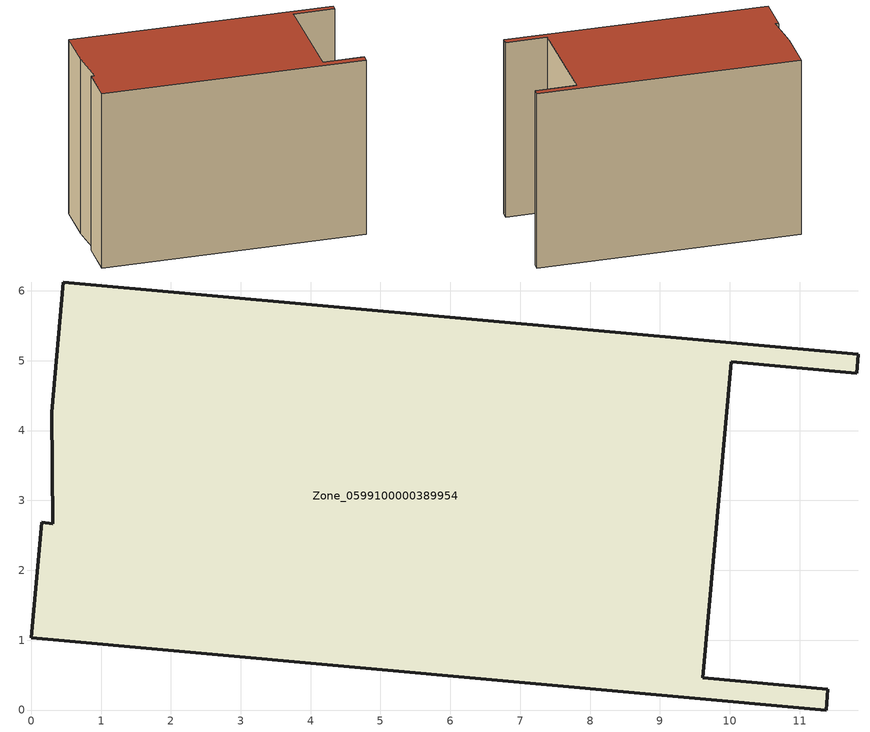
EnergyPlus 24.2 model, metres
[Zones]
Zone_0599100000389954
 floor ground (C_G): 0.31,2.67 0.29,4.26 0.46,6.13 11.84,5.09 11.81,4.82 10.02,4.98 9.61,0.46 11.4,0.3 11.38,0 0,1.03 0.15,2.69 z0
 wall outside (C_F): 0.29,4.26 0.31,2.67 0.15,2.69 0,1.03 11.38,0 11.4,0.3 9.61,0.46 10.02,4.98 11.81,4.82 11.84,5.09 0.46,6.13 0.29,4.26 z0:8.16
 roof outside (C_R): 0.31,2.67 0.15,2.69 0,1.03 11.38,0 11.4,0.3 9.61,0.46 10.02,4.98 11.81,4.82 11.84,5.09 0.46,6.13 0.29,4.26 z8.16
[BUILDING]
Pand.0599100000389954: North Axis=0; Terrain=City; Loads Convergence Tolerance Value=0.04; Temperature Convergence Tolerance Value=0.4; Solar Distribution=FullExterior; Maximum Number of Warmup Days=25; Minimum Number of Warmup Days=1
[Site:Location]
Rotterdam.The.Hague.AP_ZH_NLD Design_Conditions: Latitude=51.96; Longitude=4.45; Time Zone=1; Elevation=-4.5
[SITE:GROUNDTEMPERATURE:BUILDINGSURFACE]
18, 18, 18, 18, 18, 18, 18, 18, 18, 18, 18, 18
[MATERIAL] Thermal Absorptance=0.9; Solar Absorptance=0.7; Visible Absorptance=0.7
Name | Roughness | Thickness | Conductivity | Density | Specific Heat
G.TI.1992-2005 | MediumSmooth | 0.15 | 0.06 | 540 | 1210
F.TI.1992-2005 | Rough | 0.3 | 0.12 | 1920 | 840
R.TI.1992-2005 | MediumRough | 0.2 | 0.08 | 1500 | 1000
[CONSTRUCTION]
C_G: G.TI.1992-2005
C_F: F.TI.1992-2005
C_R: R.TI.1992-2005
[ZONE]
Zone_0599100000389954: Type=1; Multiplier=1; Ceiling Height=Autocalculate; Volume=Autocalculate; Floor Area=autocalculate; Part of Total Floor Area=Yes
[ZONEINFILTRATION:DESIGNFLOWRATE]
Infil_Zone_0599100000389954: Zone or ZoneList or Space or SpaceList=Zone_0599100000389954; Schedule=AlwaysOn; Design Flow Rate Calculation Method=Flow/Area; Flow Rate per Floor Area=0.0015; Constant Term Coefficient=1; Temperature Term Coefficient=0; Velocity Term Coefficient=0; Velocity Squared Term Coefficient=0
[HVACTEMPLATE:ZONE:IDEALLOADSAIRSYSTEM]
Zone_0599100000389954: Maximum Heating Supply Air Temperature=50; Minimum Cooling Supply Air Temperature=13; Maximum Heating Supply Air Humidity Ratio=0.0156; Minimum Cooling Supply Air Humidity Ratio=0.0077; Heating Limit=NoLimit; Cooling Limit=NoLimit; Dehumidification Control Type=ConstantSensibleHeatRatio; Cooling Sensible Heat Ratio=0.7; Dehumidification Setpoint=60; Humidification Control Type=None; Humidification Setpoint=30; Outdoor Air Method=None; Outdoor Air Flow Rate per Person=0.00944; Outdoor Air Flow Rate per Zone Floor Area=0; Outdoor Air Flow Rate per Zone=0; Demand Controlled Ventilation Type=None; Outdoor Air Economizer Type=NoEconomizer; Heat Recovery Type=None; Sensible Heat Recovery Effectiveness=0.7; Latent Heat Recovery Effectiveness=0.65
[ZONECONTROL:THERMOSTAT]
ThermostatControl_Zone_0599100000389954: Zone or ZoneList=Zone_0599100000389954; Control Type Schedule=DualSetpointControlType; Control 1=Thermostat_Zone_0599100000389954; Temperature Difference Between Cutout And Setpoint=0
[THERMOSTATSETPOINT:DUALSETPOINT]
Thermostat_Zone_0599100000389954: Heating Setpoint Temperature Schedule=HeatingSetpoint_Zone_0599100000389954; Cooling Setpoint Temperature Schedule=CoolingSetpoint_Zone_0599100000389954
[SCHEDULE:COMPACT]
HeatingSetpoint_Zone_0599100000389954: Through: 12/31, For: AllDays, Until: 24:00, 21
CoolingSetpoint_Zone_0599100000389954: Through: 12/31, For: AllDays, Until: 24:00, 24
DualSetpointControlType: Through: 12/31, For: AllDays, Until: 24:00, 4
AlwaysOn: Through: 12/31, For: AllDays, Until: 24:00, 1
